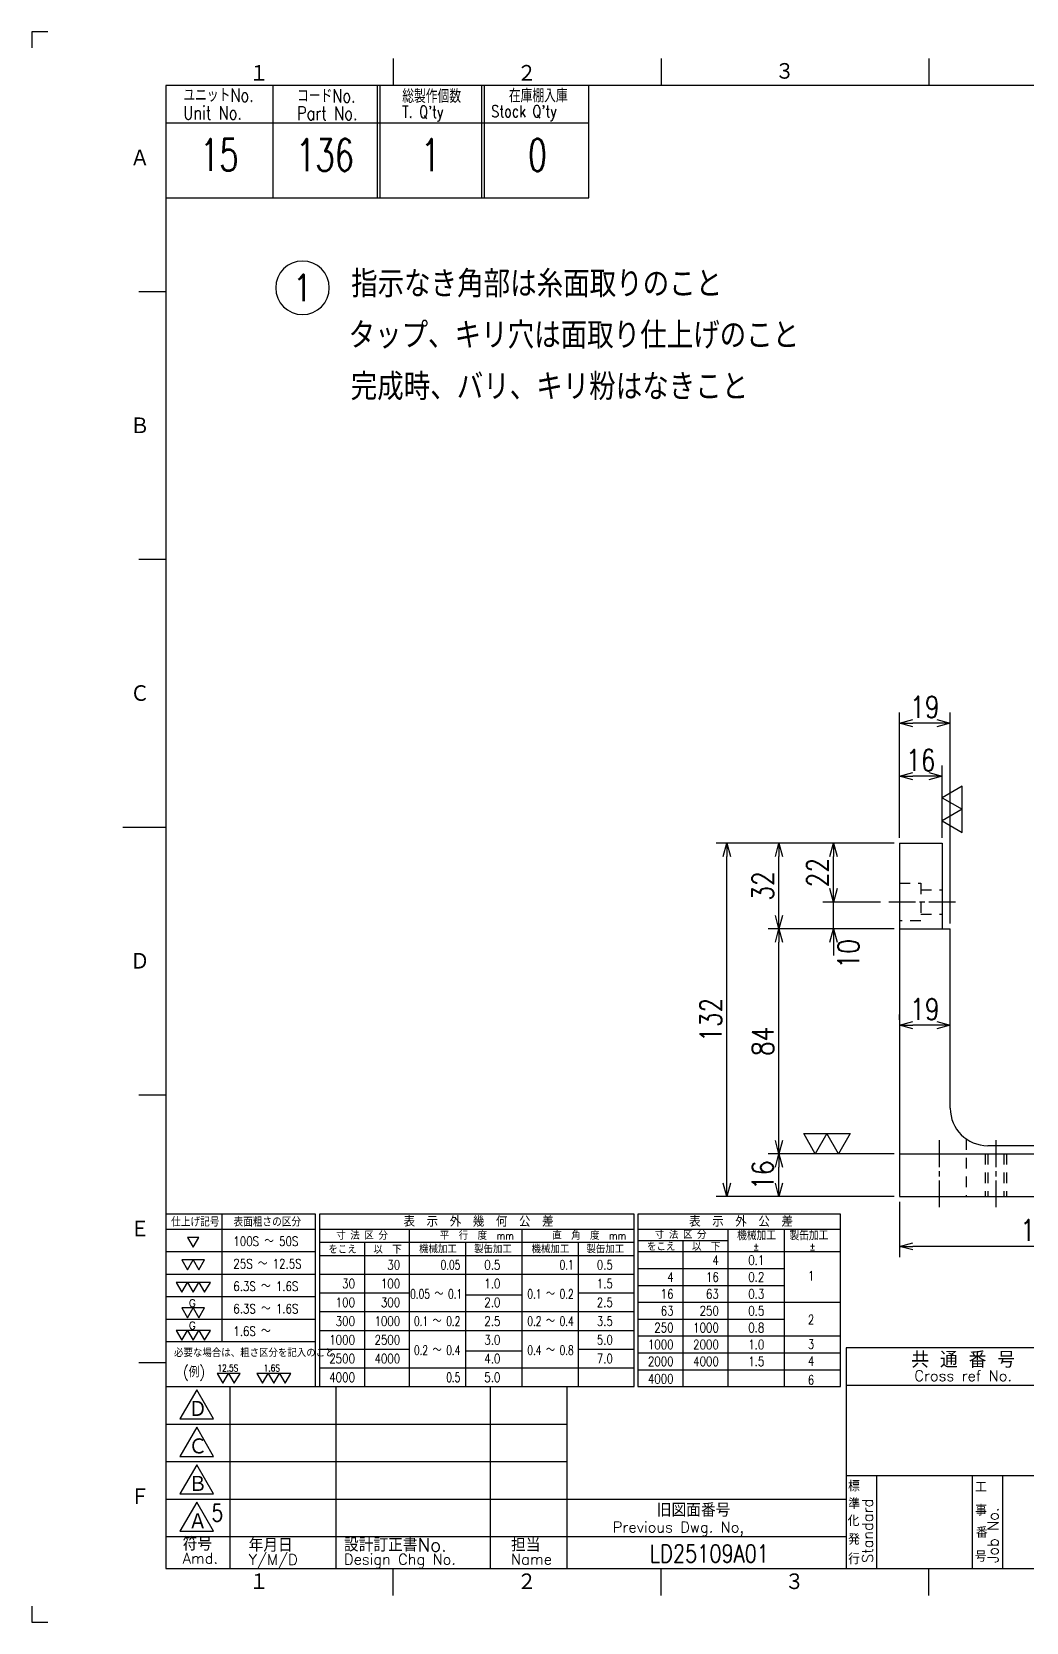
# Model space of a CAD drawing. Extents: x 0 to 840, y 0 to 594.
# Drawn here: x 0 to 371, y 0 to 594 of the extents above; entities that cross this region are included whole.
import ezdxf
from ezdxf.enums import TextEntityAlignment as Align

# ---------------------------------------------------------------- set-up
doc = ezdxf.new("R2010")
doc.units = 0
doc.header["$LTSCALE"] = 2
doc.linetypes.add('GEN7A', pattern=[7.5, 5, -0.75, 1, -0.75])
doc.linetypes.add('HIDDEN2', pattern=[3.5, 2, -1.5])
doc.layers.get('0').update_dxf_attribs({"linetype": 'CONTINUOUS'})
doc.layers.get('DEFPOINTS').update_dxf_attribs({"linetype": 'CONTINUOUS'})
for name, color, linetype in [('2', 5, 'CONTINUOUS'), ('4', 3, 'CONTINUOUS'), ('5', 3, 'CONTINUOUS'), ('6', 52, 'CONTINUOUS'), ('7A', 4, 'GEN7A'), ('8', 1, 'CONTINUOUS'), ('9', 3, 'HIDDEN2'), ('RAHM2', 1, 'CONTINUOUS')]:
    doc.layers.add(name, color=color, linetype=linetype)
doc.styles.add('DIMENSION', font='monotxt.shx', dxfattribs={"bigfont": 'bigfont.shx'})
doc.styles.get("Standard").update_dxf_attribs({"font": 'romans.shx', "width": 0.8, "bigfont": 'extfont.shx'})
doc.dimstyles.new('GEN-ISO', dxfattribs={"dimscale": 2, "dimtxt": 4, "dimasz": 2.5, "dimexe": 2, "dimexo": 1, "dimgap": 1, "dimtad": 3, "dimdec": 3, "dimrnd": 0.001, "dimdsep": 46, "dimtxsty": 'Standard', "dimblk": 'OPEN30', "dimcen": 0, "dimclrt": 52, "dimadec": 0, "dimazin": 0, "dimtp": 0.1, "dimtm": 0.1, "dimtfac": 0.6, "dimtdec": 3, "dimtmove": 2, "dimatfit": 3, "dimldrblk": 'OPEN30', "dimfxl": 1, "dimarcsym": 0})

# ---------------------------------------------------------------- blocks, each defined once
blk = doc.blocks.new('1A3ﾌﾞﾋﾝ')
at = {"layer": 'RAHM2', "color": 5, "linetype": 'Continuous'}
for p, q in [((3, 297), (0, 297)), ((0, 297), (0, 294)), ((67.5, 292), (67.5, 287)), ((117.5, 292), (117.5, 287)), ((167.5, 292), (167.5, 287)), ((410, 287), (25, 287)), ((25, 287), (25, 10)), ((104, 266), (104, 287)), ((25, 266), (64.5, 266)), ((64.5, 266), (104, 266)), ((20, 248.5), (25, 248.5)), ((20, 198.5), (25, 198.5)), ((17, 148.5), (25, 148.5)), ((20, 98.5), (25, 98.5)), ((20, 48.5), (25, 48.5)), ((25, 10), (410, 10)), ((67.5, 5), (67.5, 10)), ((117.5, 5), (117.5, 10)), ((0, 3), (0, 0)), ((0, 0), (3, 0))]:
    blk.add_line(p, q, dxfattribs=at)
at = {"layer": 'RAHM2', "color": 7, "linetype": 'Continuous'}
for p, q in [((45, 287), (45, 266)), ((64.5, 287), (64.5, 266)), ((65, 287), (65, 266)), ((84, 287), (84, 266)), ((84.5, 287), (84.5, 266)), ((25, 280), (64.5, 280)), ((64.5, 280), (104, 280)), ((25, 44), (100, 44)), ((37, 44), (37, 10)), ((56.8, 44), (56.8, 10)), ((85.6, 44), (85.6, 10)), ((100, 10), (100, 44)), ((152.05, 44.26), (410, 44.26)), ((25, 37), (100, 37)), ((25, 30), (100, 30)), ((152.05, 27.42), (410, 27.42)), ((157.77, 27.42), (157.77, 10)), ((175.59, 27.42), (175.59, 10)), ((181.3, 27.42), (181.3, 10)), ((25, 23), (100, 23)), ((100, 23), (152.05, 23)), ((25, 16), (100, 16)), ((100, 16), (152.05, 16)), ((167.5, 5), (167.5, 10))]:
    blk.add_line(p, q, dxfattribs=at)
at = {"layer": 'RAHM2', "color": 5, "linetype": 'Continuous'}
blk.add_lwpolyline([(410, 51.26), (152.05, 51.26), (152.05, 10)], dxfattribs=at)
at = {"layer": 'RAHM2', "color": 7, "linetype": 'Continuous'}
for points in [[(30.79, 43.41), (27.65, 37.97), (33.92, 37.97)], [(30.79, 36.41), (27.65, 30.97), (33.92, 30.97)], [(30.79, 29.41), (27.65, 23.97), (33.92, 23.97)], [(30.79, 22.41), (27.65, 16.97), (33.92, 16.97)]]:
    blk.add_lwpolyline(points, close=True, dxfattribs=at)
at = {"layer": 'RAHM2', "color": 5, "linetype": 'Continuous'}
blk.add_text('３', height=3.31, dxfattribs=at).set_placement((140.6, 289.58), align=Align.MIDDLE)
for s, p in [('１', (40.6, 287.58)), ('２', (90.6, 287.58)), ('Ａ', (18.36, 271.74)), ('Ｂ', (18.36, 221.74)), ('Ｃ', (18.36, 171.74)), ('Ｄ', (18.36, 121.74)), ('Ｅ', (18.36, 71.74)), ('Ｆ', (18.36, 21.74)), ('１', (40.6, 5.87)), ('２', (90.6, 5.87)), ('３', (140.6, 5.87))]:
    blk.add_text(s, height=3.31, dxfattribs=at).set_placement(p)
at = {"layer": 'RAHM2', "color": 7, "linetype": 'Continuous', "width": 0.8}
for s, height, p in [('ユニットNo.', 2.5, (28.29, 283.92)), ('コードNo.', 2.5, (49.52, 283.81)), ('総製作個数', 2.5, (69.17, 283.72)), ('在庫棚入庫', 2.5, (89.08, 283.82)), ('Unit No.', 2.5, (28.29, 280.64)), ('Part No.', 2.5, (49.52, 280.53)), ("T. Q'ty", 2.2, (69.17, 280.96)), ("Stock Q'ty", 2.2, (85.8, 281.06))]:
    blk.add_text(s, height=height, dxfattribs=at).set_placement(p)
at = {"layer": 'RAHM2', "color": 7, "linetype": 'Continuous'}
for s, height, p in [('共 通 番 号', 3, (173.93, 49.14)), ('Cross ref No.', 2, (173.93, 46.01))]:
    blk.add_text(s, height=height, dxfattribs=at).set_placement(p, align=Align.MIDDLE)
for s, height, p in [('Ｄ', 3.2, (29.23, 38.2)), ('Ｃ', 3.2, (29.23, 31.2)), ('Ｂ', 3.2, (29.23, 24.2)), ('標', 2, (152.44, 24.43)), ('工', 2, (176.15, 24.24)), ('旧図面番号', 2.5, (116.71, 19.69)), ('準', 2, (152.47, 21.11)), ('事', 2, (176.17, 19.92)), ('Ａ', 3.2, (29.23, 17.2)), ('Previous Dwg. No,', 2, (108.5, 16.75)), ('化', 2, (152.37, 17.95)), ('番', 2, (176.31, 15.76)), ('符号', 2.5, (28.17, 13.37)), ('年月日', 2.5, (40.49, 13.14)), ('設計訂正書No.', 2.5, (58.29, 13.18)), ('担当', 2.5, (89.5, 13.18)), ('発', 2, (152.46, 14.47)), ('Amd.', 2, (28.17, 10.93)), ('Y/M/D', 2, (40.49, 10.7)), ('Design Chg No.', 2, (58.29, 10.75)), ('Name', 2, (89.5, 10.75)), ('行', 2, (152.46, 10.82)), ('号', 2, (176.11, 11.28))]:
    blk.add_text(s, height=height, dxfattribs=at).set_placement(p)
for s, p in [('Standard', (157.07, 11.05)), ('Job No.', (180.5, 11.05))]:
    blk.add_text(s, height=2, rotation=90, dxfattribs=at).set_placement(p)
at = {"layer": 'RAHM2', "color": 5, "linetype": 'Continuous', "width": 0.7}
for tag, p in [('HEADER3', (35, 274.01)), ('HEADER4', (54.75, 274)), ('HEADER15', (74.49, 274)), ('HEADER16', (94.43, 274))]:
    blk.add_attdef(tag, text='', height=6, dxfattribs=at).set_placement(p, align=Align.MIDDLE)
at = {"layer": 'RAHM2', "color": 7, "linetype": 'Continuous'}
blk.add_attdef('HEADER5', text='', height=2.5, dxfattribs=at).set_placement((63.69, 267.1), align=Align.BOTTOM_RIGHT)
for tag, height, width, p in [('HEADER1', 5, 0.9, (359.12, 40.15)), ('GEN-TITLE-SCA', 4, 0.85, (261.79, 35.85)), ('HEADER2', 6, 0.9, (358.89, 31.68)), ('HEADER11', 3.2, 0.63, (46.91, 19.38)), ('HEADER9', 3.33, 0.8, (71.4, 19.2)), ('HEADER10', 3.5, 0.8, (92.57, 19.22)), ('HEADER14', 3.31, 0.8, (126.54, 12.82))]:
    blk.add_attdef(tag, text='', height=height, dxfattribs=dict(at, width=width)).set_placement(p, align=Align.MIDDLE)
at = {"layer": 'RAHM2', "color": 7, "linetype": 'Continuous', "width": 0.8}
blk.add_attdef('GEN-TITLE-DAT', text='', height=3.5, dxfattribs=at).set_placement((275.35, 34.1), align=Align.BOTTOM_LEFT)
at = {"layer": 'RAHM2', "color": 7, "linetype": 'Continuous'}
blk.add_attdef('HEADER7', text='', height=5, dxfattribs=at).set_placement((174.38, 35.8), align=Align.MIDDLE)
at = {"layer": 'RAHM2', "color": 5, "linetype": 'Continuous', "style": 'DIMENSION', "width": 1.2}
for tag, p in [('HEADER13', (213.56, 11.75)), ('HEADER12', (247.26, 11.72)), ('GEN-TITLE-DWG', (316.79, 11.74))]:
    blk.add_attdef(tag, text='', height=7.02, dxfattribs=at).set_placement(p, align=Align.BOTTOM_LEFT)
blk.add_attdef('HEADER8', text='', height=7.02, dxfattribs=at).set_placement((406.69, 11.71), align=Align.BOTTOM_RIGHT)
at = {"layer": 'RAHM2', "color": 5, "linetype": 'Continuous'}
blk.add_attdef('HEADER6', text='', height=5.8, dxfattribs=at).set_placement((207.09, 13.03), align=Align.BOTTOM_RIGHT)
blk = doc.blocks.new('GENBALLOON1')
blk.add_circle((0, 0), 5)
at = {"flags": 1}
blk.add_attdef('GEN_PARENT', text='', height=2.5, dxfattribs=at).set_placement((0, 0), align=Align.MIDDLE)
blk.add_attdef('REF_NO', text='', height=3.5).set_placement((0, 0), align=Align.MIDDLE)
at = {"color": 7, "flags": 1}
for tag, p in [('5GENINF', (6.43, 0.96)), ('6GENINF', (6.43, 0.63)), ('7GENINF', (6.43, 0.3)), ('8GENINF', (6.43, -0.04)), ('9GENINF', (6.43, -0.37)), ('3GENINF', (6.43, -2.34)), ('4GENINF', (6.43, -2.67)), ('10GENINF', (6.43, -0.7)), ('11GENINF', (6.43, -1)), ('12GENINF', (6.43, -1.34)), ('13GENINF', (6.43, -1.67)), ('14GENINF', (6.43, -2)), ('15GENINF', (6.43, -3)), ('20GENINF', (6.43, -4.7)), ('21GENINF', (6.43, -5.04)), ('22GENINF', (6.43, -5.37)), ('16GENINF', (6.43, -3.34)), ('17GENINF', (6.43, -3.7)), ('18GENINF', (6.43, -4.04)), ('19GENINF', (6.43, -4.37))]:
    blk.add_attdef(tag, p, '', height=0.2, dxfattribs=at)
blk = doc.blocks.new('_Open30')
at = {"color": 0, "linetype": 'ByBlock', "lineweight": -2}
for p, q in [((-1, 0.27), (0, 0)), ((0, 0), (-1, -0.27)), ((0, 0), (-1, 0))]:
    blk.add_line(p, q, dxfattribs=at)
blk = doc.blocks.new('*D21')
at = {"layer": '5', "color": 0, "lineweight": -2, "transparency": 16777216}
for p, q in [((324.03, 156.97), (324.03, 136.38)), ((431.03, 156.97), (431.03, 136.38)), ((426.03, 140.38), (329.03, 140.38))]:
    blk.add_line(p, q, dxfattribs=at)
at = {"layer": 'DEFPOINTS', "color": 0, "transparency": 16777216}
for p in [(324.03, 158.97), (431.03, 158.97), (324.03, 140.38)]:
    blk.add_point(p, dxfattribs=at)
at = {"layer": '5', "color": 0, "lineweight": -2, "transparency": 16777216, "xscale": 5, "yscale": 5, "zscale": 5, "rotation": 180}
blk.add_blockref('_Open30', (324.03, 140.38), dxfattribs=at)
at = {"layer": '5', "color": 0, "lineweight": -2, "transparency": 16777216, "xscale": 5, "yscale": 5, "zscale": 5}
blk.add_blockref('_Open30', (431.03, 140.38), dxfattribs=at)
at = {"layer": '5', "color": 52, "transparency": 16777216, "insert": (377.53, 146.38), "char_height": 8, "attachment_point": 5}
blk.add_mtext('107', dxfattribs=at)
blk = doc.blocks.new('*D11')
at = {"layer": '5', "color": 0, "lineweight": -2, "transparency": 16777216}
for p, q in [((324.03, 292.97), (324.03, 339.82)), ((343.03, 260.97), (343.03, 339.82)), ((338.03, 335.82), (329.03, 335.82))]:
    blk.add_line(p, q, dxfattribs=at)
at = {"layer": 'DEFPOINTS', "color": 0, "transparency": 16777216}
for p in [(324.03, 335.82), (324.03, 290.97), (343.03, 258.97)]:
    blk.add_point(p, dxfattribs=at)
at = {"layer": '5', "color": 0, "lineweight": -2, "transparency": 16777216, "xscale": 5, "yscale": 5, "zscale": 5, "rotation": 180}
blk.add_blockref('_Open30', (324.03, 335.82), dxfattribs=at)
at = {"layer": '5', "color": 0, "lineweight": -2, "transparency": 16777216, "xscale": 5, "yscale": 5, "zscale": 5}
blk.add_blockref('_Open30', (343.03, 335.82), dxfattribs=at)
at = {"layer": '5', "color": 52, "transparency": 16777216, "insert": (333.53, 341.82), "char_height": 8, "attachment_point": 5}
blk.add_mtext('19', dxfattribs=at)
blk = doc.blocks.new('*D10')
at = {"layer": '5', "color": 0, "lineweight": -2, "transparency": 16777216}
for p, q in [((324.03, 292.97), (324.03, 319.97)), ((335.03, 315.97), (329.03, 315.97)), ((340.03, 292.97), (340.03, 319.97))]:
    blk.add_line(p, q, dxfattribs=at)
at = {"layer": 'DEFPOINTS', "color": 0, "transparency": 16777216}
for p in [(324.03, 315.97), (324.03, 290.97), (340.03, 290.97)]:
    blk.add_point(p, dxfattribs=at)
at = {"layer": '5', "color": 0, "lineweight": -2, "transparency": 16777216, "xscale": 5, "yscale": 5, "zscale": 5, "rotation": 180}
blk.add_blockref('_Open30', (324.03, 315.97), dxfattribs=at)
at = {"layer": '5', "color": 0, "lineweight": -2, "transparency": 16777216, "xscale": 5, "yscale": 5, "zscale": 5}
blk.add_blockref('_Open30', (340.03, 315.97), dxfattribs=at)
at = {"layer": '5', "color": 52, "transparency": 16777216, "insert": (332.03, 321.97), "char_height": 8, "attachment_point": 5}
blk.add_mtext('16', dxfattribs=at)
blk = doc.blocks.new('*D17')
at = {"layer": '5', "color": 0, "lineweight": -2, "transparency": 16777216}
for p, q in [((322.03, 290.97), (255.6, 290.97)), ((259.6, 163.97), (259.6, 285.97)), ((322.03, 158.97), (255.6, 158.97))]:
    blk.add_line(p, q, dxfattribs=at)
at = {"layer": 'DEFPOINTS', "color": 0, "transparency": 16777216}
for p in [(259.6, 290.97), (324.03, 290.97), (324.03, 158.97)]:
    blk.add_point(p, dxfattribs=at)
at = {"layer": '5', "color": 0, "lineweight": -2, "transparency": 16777216, "xscale": 5, "yscale": 5, "zscale": 5}
for p, rotation in [((259.6, 290.97), 90), ((259.6, 158.97), 270)]:
    blk.add_blockref('_Open30', p, dxfattribs=dict(at, rotation=rotation))
at = {"layer": '5', "color": 52, "transparency": 16777216, "insert": (253.6, 224.97), "char_height": 8, "attachment_point": 5, "rotation": 90}
blk.add_mtext('132', dxfattribs=at)
blk = doc.blocks.new('*D16')
at = {"layer": '5', "color": 0, "lineweight": -2, "transparency": 16777216}
for p, q in [((322.03, 174.97), (275.07, 174.97)), ((279.07, 163.97), (279.07, 169.97)), ((322.03, 158.97), (275.07, 158.97))]:
    blk.add_line(p, q, dxfattribs=at)
at = {"layer": 'DEFPOINTS', "color": 0, "transparency": 16777216}
for p in [(279.07, 174.97), (324.03, 174.97), (324.03, 158.97)]:
    blk.add_point(p, dxfattribs=at)
at = {"layer": '5', "color": 0, "lineweight": -2, "transparency": 16777216, "xscale": 5, "yscale": 5, "zscale": 5}
for p, rotation in [((279.07, 174.97), 90), ((279.07, 158.97), 270)]:
    blk.add_blockref('_Open30', p, dxfattribs=dict(at, rotation=rotation))
at = {"layer": '5', "color": 52, "transparency": 16777216, "insert": (273.07, 166.97), "char_height": 8, "attachment_point": 5, "rotation": 90}
blk.add_mtext('16', dxfattribs=at)
blk = doc.blocks.new('*D15')
at = {"layer": '5', "color": 0, "lineweight": -2, "transparency": 16777216}
for p, q in [((322.03, 258.97), (275.07, 258.97)), ((279.07, 179.97), (279.07, 253.97)), ((322.03, 174.97), (275.07, 174.97))]:
    blk.add_line(p, q, dxfattribs=at)
at = {"layer": 'DEFPOINTS', "color": 0, "transparency": 16777216}
for p in [(279.07, 258.97), (324.03, 258.97), (324.03, 174.97)]:
    blk.add_point(p, dxfattribs=at)
at = {"layer": '5', "color": 0, "lineweight": -2, "transparency": 16777216, "xscale": 5, "yscale": 5, "zscale": 5}
for p, rotation in [((279.07, 258.97), 90), ((279.07, 174.97), 270)]:
    blk.add_blockref('_Open30', p, dxfattribs=dict(at, rotation=rotation))
at = {"layer": '5', "color": 52, "transparency": 16777216, "insert": (273.07, 216.97), "char_height": 8, "attachment_point": 5, "rotation": 90}
blk.add_mtext('84', dxfattribs=at)
blk = doc.blocks.new('*D14')
at = {"layer": '5', "color": 0, "lineweight": -2, "transparency": 16777216}
for p, q in [((322.03, 290.97), (275.07, 290.97)), ((279.07, 263.97), (279.07, 285.97)), ((320.03, 258.97), (275.07, 258.97))]:
    blk.add_line(p, q, dxfattribs=at)
at = {"layer": 'DEFPOINTS', "color": 0, "transparency": 16777216}
for p in [(279.07, 290.97), (324.03, 290.97), (322.03, 258.97)]:
    blk.add_point(p, dxfattribs=at)
at = {"layer": '5', "color": 0, "lineweight": -2, "transparency": 16777216, "xscale": 5, "yscale": 5, "zscale": 5}
for p, rotation in [((279.07, 290.97), 90), ((279.07, 258.97), 270)]:
    blk.add_blockref('_Open30', p, dxfattribs=dict(at, rotation=rotation))
at = {"layer": '5', "color": 52, "transparency": 16777216, "insert": (273.07, 274.97), "char_height": 8, "attachment_point": 5, "rotation": 90}
blk.add_mtext('32', dxfattribs=at)
blk = doc.blocks.new('*D13')
at = {"layer": '5', "color": 0, "lineweight": -2, "transparency": 16777216}
for p, q in [((299.46, 273.97), (299.46, 278.97)), ((315.03, 268.97), (295.46, 268.97)), ((299.46, 258.97), (299.46, 268.97)), ((322.03, 258.97), (295.46, 258.97)), ((299.46, 253.97), (299.46, 248.97))]:
    blk.add_line(p, q, dxfattribs=at)
at = {"layer": 'DEFPOINTS', "color": 0, "transparency": 16777216}
for p in [(299.46, 268.97), (317.03, 268.97), (324.03, 258.97)]:
    blk.add_point(p, dxfattribs=at)
at = {"layer": '5', "color": 0, "lineweight": -2, "transparency": 16777216, "xscale": 5, "yscale": 5, "zscale": 5}
for p, rotation in [((299.46, 268.97), 270), ((299.46, 258.97), 90)]:
    blk.add_blockref('_Open30', p, dxfattribs=dict(at, rotation=rotation))
at = {"layer": '5', "color": 52, "transparency": 16777216, "insert": (305.03, 249.64), "char_height": 8, "attachment_point": 5, "rotation": 90}
blk.add_mtext('10', dxfattribs=at)
blk = doc.blocks.new('*D18')
at = {"layer": '5', "color": 0, "lineweight": -2, "transparency": 16777216}
for p, q in [((324.03, 224.97), (324.03, 226.97)), ((343.03, 224.97), (343.03, 226.97)), ((338.03, 222.97), (329.03, 222.97))]:
    blk.add_line(p, q, dxfattribs=at)
at = {"layer": 'DEFPOINTS', "color": 0, "transparency": 16777216}
for p in [(324.03, 222.97), (324.03, 222.97), (343.03, 222.97)]:
    blk.add_point(p, dxfattribs=at)
at = {"layer": '5', "color": 0, "lineweight": -2, "transparency": 16777216, "xscale": 5, "yscale": 5, "zscale": 5, "rotation": 180}
blk.add_blockref('_Open30', (324.03, 222.97), dxfattribs=at)
at = {"layer": '5', "color": 0, "lineweight": -2, "transparency": 16777216, "xscale": 5, "yscale": 5, "zscale": 5}
blk.add_blockref('_Open30', (343.03, 222.97), dxfattribs=at)
at = {"layer": '5', "color": 52, "transparency": 16777216, "insert": (333.53, 228.97), "char_height": 8, "attachment_point": 5}
blk.add_mtext('19', dxfattribs=at)
blk = doc.blocks.new('*D12')
at = {"layer": '5', "color": 0, "lineweight": -2, "transparency": 16777216}
for p, q in [((322.03, 290.97), (295.46, 290.97)), ((299.46, 273.97), (299.46, 285.97)), ((317.03, 268.97), (295.46, 268.97))]:
    blk.add_line(p, q, dxfattribs=at)
at = {"layer": 'DEFPOINTS', "color": 0, "transparency": 16777216}
for p in [(299.46, 290.97), (324.03, 290.97), (319.03, 268.97)]:
    blk.add_point(p, dxfattribs=at)
at = {"layer": '5', "color": 0, "lineweight": -2, "transparency": 16777216, "xscale": 5, "yscale": 5, "zscale": 5}
for p, rotation in [((299.46, 290.97), 90), ((299.46, 268.97), 270)]:
    blk.add_blockref('_Open30', p, dxfattribs=dict(at, rotation=rotation))
at = {"layer": '5', "color": 52, "transparency": 16777216, "insert": (293.46, 279.97), "char_height": 8, "attachment_point": 5, "rotation": 90}
blk.add_mtext('22', dxfattribs=at)
blk = doc.blocks.new('A$C2A7F1BD4')
for p, q in [((10.5, 32.2), (10.5, 8.4)), ((0, 29.4), (28, 29.4)), ((28.7, 29.4), (87.5, 29.4)), ((28.7, 26.95), (87.5, 26.95)), ((37.1, 26.95), (37.1, 0)), ((45.5, 29.4), (45.5, 0)), ((56, 26.95), (56, 0)), ((66.5, 29.4), (66.5, 0)), ((77, 26.95), (77, 0)), ((88.2, 29.4), (126, 29.4)), ((88.2, 27.3), (105, 27.3)), ((96.6, 27.3), (96.6, 0)), ((105, 29.4), (105, 0)), ((115.5, 29.4), (115.5, 0)), ((28.7, 24.5), (87.5, 24.5)), ((88.2, 25.2), (126, 25.2)), ((0, 8.4), (28, 8.4))]:
    blk.add_line(p, q)
for points in [[(5.16, 26.02), (6.22, 27.86), (4.1, 27.86), (5.16, 26.02)], [(4.1, 21.82), (5.16, 23.66), (3.04, 23.66), (4.1, 21.82)], [(6.22, 21.82), (7.28, 23.66), (5.16, 23.66), (6.22, 21.82)], [(3.04, 17.62), (4.1, 19.46), (1.98, 19.46), (3.04, 17.62)], [(5.16, 17.62), (6.22, 19.46), (4.1, 19.46), (5.16, 17.62)], [(7.28, 17.62), (8.35, 19.46), (6.22, 19.46), (7.28, 17.62)], [(4.1, 12.86), (5.16, 14.69), (3.04, 14.69), (4.1, 12.86)], [(6.22, 12.86), (7.28, 14.69), (5.16, 14.69), (6.22, 12.86)], [(3.04, 8.66), (4.1, 10.49), (1.98, 10.49), (3.04, 8.66)], [(5.16, 8.66), (6.22, 10.49), (4.1, 10.49), (5.16, 8.66)], [(7.28, 8.66), (8.35, 10.49), (6.22, 10.49), (7.28, 8.66)], [(10.7, 0.61), (11.76, 2.45), (9.63, 2.45), (10.7, 0.61)], [(12.82, 0.61), (13.88, 2.45), (11.76, 2.45), (12.82, 0.61)], [(18.07, 0.61), (19.13, 2.45), (17.01, 2.45), (18.07, 0.61)], [(20.19, 0.61), (21.26, 2.45), (19.13, 2.45), (20.19, 0.61)], [(22.32, 0.61), (23.38, 2.45), (21.26, 2.45), (22.32, 0.61)]]:
    blk.add_lwpolyline(points, close=True)
at = {"layer": '2'}
for points in [[(0, 0), (28, 0), (28, 32.2), (0, 32.2)], [(28.7, 0), (87.5, 0), (87.5, 32.2), (28.7, 32.2)], [(88.2, 0), (126, 0), (126, 32.2), (88.2, 32.2)]]:
    blk.add_lwpolyline(points, close=True, dxfattribs=at)
at = {"layer": '4'}
for p, q in [((0, 25.2), (28, 25.2)), ((0, 21), (28, 21)), ((28.7, 21), (87.5, 21)), ((88.2, 22.05), (115.5, 22.05)), ((88.2, 18.9), (115.5, 18.9)), ((0, 16.8), (28, 16.8)), ((28.7, 17.5), (45.5, 17.5)), ((56, 17.15), (66.5, 17.15)), ((77, 17.5), (87.5, 17.5)), ((88.2, 15.75), (126, 15.75)), ((0, 12.6), (28, 12.6)), ((28.7, 14), (87.5, 14)), ((88.2, 12.6), (115.5, 12.6)), ((28.7, 10.5), (87.5, 10.5)), ((88.2, 9.45), (126, 9.45)), ((28.7, 7), (45.5, 7)), ((56, 6.65), (66.5, 6.65)), ((77, 7), (87.5, 7)), ((88.2, 6.3), (126, 6.3)), ((28.7, 3.5), (87.5, 3.5)), ((88.2, 3.15), (126, 3.15))]:
    blk.add_line(p, q, dxfattribs=at)
at = {"width": 0.9}
for s, height, p in [('仕上げ記号', 1.54, (5.53, 29.91)), ('表面粗さの区分', 1.54, (18.98, 29.91)), ('寸 法 区 分', 1.4, (36.67, 27.45)), ('平\u3000行\u3000度\u3000mm', 1.4, (58.11, 27.45)), ('直\u3000角\u3000度\u3000mm', 1.4, (79.11, 27.45)), ('をこえ', 1.4, (92.54, 25.38)), ('寸 法 区 分', 1.4, (96.17, 27.62)), ('以\u3000下', 1.4, (100.94, 25.38)), ('機械加工', 1.61, (110.35, 27.35)), ('製缶加工', 1.61, (120.13, 27.35)), ('をこえ', 1.4, (33.04, 24.85)), ('以\u3000下', 1.4, (41.44, 24.85)), ('機械加工', 1.4, (50.85, 24.93)), ('製缶加工', 1.4, (61.11, 24.93)), ('機械加工', 1.4, (71.85, 24.93)), ('製缶加工', 1.4, (82.11, 24.93)), ('%%P', 1.4, (110.27, 25.48)), ('%%P', 1.4, (120.77, 25.48))]:
    blk.add_text(s, height=height, dxfattribs=at).set_placement(p, align=Align.CENTER)
for s, p in [('表\u3000示\u3000外\u3000幾\u3000何\u3000公\u3000差', (58.43, 29.86)), ('表\u3000示\u3000外\u3000公\u3000差', (107.45, 29.86))]:
    blk.add_text(s, height=1.96).set_placement(p, align=Align.CENTER)
for s, height, width, p in [('100S ～ 50S', 1.75, 0.8, (12.64, 26.26)), ('25S ～ 12.5S', 1.75, 0.8, (12.64, 22.06)), ('0.1', 1.75, 0.8, (108.79, 22.73)), ('0.2', 1.75, 0.8, (108.79, 19.58)), ('1', 1.75, 0.8, (119.92, 19.81)), ('6.3S ～ 1.6S', 1.75, 0.8, (12.64, 17.86)), ('0.3', 1.75, 0.8, (108.79, 16.43)), ('6.3S ～ 1.6S', 1.75, 0.8, (12.64, 13.66)), ('0.5', 1.75, 0.8, (108.79, 13.28)), ('2', 1.75, 0.8, (119.92, 11.65)), ('1.6S ～ ', 1.75, 0.8, (12.64, 9.46)), ('0.8', 1.75, 0.8, (108.79, 10.13)), ('必要な場合は、粗さ区分を記入のこと', 1.4, 0.9, (1.56, 5.54)), ('1.0', 1.75, 0.8, (108.79, 6.98)), ('3', 1.75, 0.8, (119.92, 7.04)), ('(例)', 2, 0.9, (3.23, 1.73)), ('12.5S', 1.26, 0.8, (9.67, 2.83)), ('1.6S', 1.26, 0.8, (18.32, 2.83)), ('1.5', 1.75, 0.8, (108.79, 3.83)), ('4', 1.75, 0.8, (119.92, 3.89)), ('6', 1.75, 0.8, (119.92, 0.39))]:
    blk.add_text(s, height=height, dxfattribs=dict(width=width)).set_placement(p)
for s, width, p in [('4', 0.8, (103.3, 22.73)), ('30', 0.8, (43.8, 21.85)), ('0.05', 0.7, (55.02, 21.85)), ('0.5', 0.8, (62.51, 21.85)), ('0.1', 0.7, (76.19, 21.85)), ('0.5', 0.8, (83.51, 21.85)), ('4', 0.8, (94.85, 19.58)), ('16', 0.8, (103.3, 19.58)), ('30', 0.8, (35.35, 18.35)), ('100', 0.8, (43.8, 18.35)), ('0.05 ～ 0.1', 0.7, (55.36, 16.42)), ('1.0', 0.8, (62.51, 18.35)), ('0.1 ～ 0.2', 0.7, (76.19, 16.42)), ('1.5', 0.8, (83.51, 18.35)), ('16', 0.8, (94.85, 16.43)), ('63', 0.8, (103.3, 16.43)), ('100', 0.8, (35.35, 14.85)), ('300', 0.8, (43.8, 14.85)), ('2.0', 0.8, (62.51, 14.85)), ('2.5', 0.8, (83.51, 14.85)), ('63', 0.8, (94.85, 13.28)), ('250', 0.8, (103.3, 13.28)), ('300', 0.8, (35.35, 11.35)), ('1000', 0.8, (43.8, 11.35)), ('0.1 ～ 0.2', 0.7, (55.02, 11.35)), ('2.5', 0.8, (62.51, 11.35)), ('0.2 ～ 0.4', 0.7, (76.19, 11.35)), ('3.5', 0.8, (83.51, 11.35)), ('1000', 0.8, (35.35, 7.85)), ('2500', 0.8, (43.8, 7.85)), ('3.0', 0.8, (62.51, 7.85)), ('5.0', 0.8, (83.51, 7.85)), ('250', 0.8, (94.85, 10.13)), ('1000', 0.8, (103.3, 10.13)), ('2500', 0.8, (35.35, 4.35)), ('4000', 0.8, (43.8, 4.35)), ('0.2 ～ 0.4', 0.7, (55.02, 5.93)), ('4.0', 0.8, (62.51, 4.35)), ('0.4 ～ 0.8', 0.7, (76.19, 5.93)), ('7.0', 0.8, (83.51, 4.35)), ('1000', 0.8, (94.85, 6.98)), ('2000', 0.8, (103.3, 6.98)), ('2000', 0.8, (94.85, 3.83)), ('4000', 0.8, (103.3, 3.83)), ('4000', 0.8, (35.35, 0.85)), ('0.5', 0.7, (55.02, 0.85)), ('5.0', 0.8, (62.51, 0.85)), ('4000', 0.8, (94.85, 0.58))]:
    blk.add_text(s, height=1.75, dxfattribs=dict(width=width)).set_placement(p, align=Align.RIGHT)
for p in [(5.6, 14.89), (5.6, 10.69)]:
    blk.add_text('G', height=1.4).set_placement(p, align=Align.RIGHT)

msp = doc.modelspace()

# ---------------------------------------------------------------- linework, layer by layer
at = {"layer": '2'}
for p, q in [((324.034, 290.9729), (324.034, 158.9729)), ((324.034, 290.9729), (340.034, 290.9729)), ((340.034, 290.9729), (340.034, 258.9729)), ((324.034, 258.9729), (343.034, 258.9729)), ((343.034, 191.9729), (343.034, 258.9729)), ((324.034, 174.9729), (431.034, 174.9729)), ((431.034, 177.9729), (357.034, 177.9729)), ((324.034, 158.9729), (431.034, 158.9729))]:
    msp.add_line(p, q, dxfattribs=at)
msp.add_arc((357.034, 191.9729), 14, 180, 270, dxfattribs=at)
at = {"layer": '7A'}
for p, q in [((345.034, 268.9729), (319.034, 268.9729)), ((338.8835, 179.9729), (338.8835, 153.9729)), ((360.034, 179.9729), (360.034, 153.9729))]:
    msp.add_line(p, q, dxfattribs=at)
at = {"layer": '8'}
for points in [[(340.034, 307.9494), (347.534, 303.6194), (347.534, 312.2794), (340.034, 307.9494)], [(340.034, 299.2894), (347.534, 294.9594), (347.534, 303.6194), (340.034, 299.2894)], [(292.6155, 174.9729), (288.2855, 182.4729), (296.9455, 182.4729), (292.6155, 174.9729)], [(301.2755, 174.9729), (296.9455, 182.4729), (305.6055, 182.4729), (301.2755, 174.9729)]]:
    msp.add_lwpolyline(points, close=True, dxfattribs=at)
at = {"layer": '9'}
for p, q in [((324.034, 275.9729), (332.034, 275.9729)), ((332.034, 275.9729), (332.034, 261.9729)), ((332.034, 273.4729), (340.034, 273.4729)), ((332.034, 261.9729), (324.034, 261.9729)), ((332.034, 264.4729), (340.034, 264.4729)), ((349.034, 180.4838), (349.034, 158.9729)), ((356.034, 174.9729), (356.034, 158.9729)), ((357.034, 174.9729), (357.034, 158.9729)), ((363.034, 174.9729), (363.034, 158.9729)), ((364.034, 174.9729), (364.034, 158.9729))]:
    msp.add_line(p, q, dxfattribs=at)

# ---------------------------------------------------------------- block references
at = {"layer": '2'}
ref = msp.add_blockref('1A3ﾌﾞﾋﾝ', (0, 0), dxfattribs=dict(at, xscale=2, yscale=2, zscale=2))
ref.add_attrib('HEADER3', '15', dxfattribs={"layer": 'RAHM2', "color": 5, "linetype": 'Continuous', "height": 12, "width": 0.7}).set_placement((70.0078, 548.0139), align=Align.MIDDLE)
ref.add_attrib('HEADER4', '136', dxfattribs={"layer": 'RAHM2', "color": 5, "linetype": 'Continuous', "height": 12, "width": 0.7}).set_placement((109.5079, 548), align=Align.MIDDLE)
ref.add_attrib('HEADER14', 'LD25109A01', dxfattribs={"layer": 'RAHM2', "color": 7, "linetype": 'Continuous', "height": 6.622, "width": 0.8}).set_placement((253.0731, 25.6309), align=Align.MIDDLE)
ref.add_attrib('HEADER15', '1', dxfattribs={"layer": 'RAHM2', "color": 5, "linetype": 'Continuous', "height": 12, "width": 0.7}).set_placement((148.978, 548), align=Align.MIDDLE)
ref.add_attrib('HEADER16', '0', dxfattribs={"layer": 'RAHM2', "color": 5, "linetype": 'Continuous', "height": 12, "width": 0.7}).set_placement((188.8613, 548), align=Align.MIDDLE)
at = {"layer": '5'}
ref = msp.add_blockref('GENBALLOON1', (101.1066, 498.3912), dxfattribs=dict(at, xscale=-2, yscale=2, zscale=2))
ref.add_attrib('REF_NO', '1', dxfattribs={"color": 7, "height": 10, "width": 0.9}).set_placement((101.1066, 498.3912), align=Align.MIDDLE_CENTER)
at = {"layer": '6', "xscale": 2, "yscale": 2, "zscale": 2}
msp.add_blockref('A$C2A7F1BD4', (50, 88), dxfattribs=at)

# ---------------------------------------------------------------- texts
at = {"color": 52, "insert": (69.3144, 40.8348), "char_height": 6.4, "attachment_point": 5}
msp.add_mtext('5', dxfattribs=at)
at = {"layer": '6', "width": 0.9}
for s, p in [('指示なき角部は糸面取りのこと', (119.2558, 494.8173)), ('タップ、キリ穴は面取り仕上げのこと', (118.3132, 475.6173)), ('完成時、バリ、キリ粉はなきこと', (119.1095, 456.4173))]:
    msp.add_text(s, height=10, dxfattribs=at).set_placement(p)

# ---------------------------------------------------------------- dimensions: what is measured, and where the dimension line sits
at = {"layer": '5'}
for base, p1, p2, picture, middle in [((324.034, 335.817), (343.034, 258.9729), (324.034, 290.9729), '*D11', (333.534, 341.817)), ((324.034, 315.9729), (340.034, 290.9729), (324.034, 290.9729), '*D10', (332.034, 321.9729)), ((324.034, 222.9729), (343.034, 222.9729), (324.034, 222.9729), '*D18', (333.534, 228.9729)), ((324.034, 140.3774), (431.034, 158.9729), (324.034, 158.9729), '*D21', (377.534, 146.3774))]:
    dim = msp.add_linear_dim(base=base, p1=p1, p2=p2, dimstyle='GEN-ISO', dxfattribs=at)
    dim.commit()
    dim.dimension.update_dxf_attribs({"geometry": picture, "text_midpoint": middle})
for base, p1, p2, picture, middle in [((259.5961, 290.9729), (324.034, 158.9729), (324.034, 290.9729), '*D17', (253.5961, 224.9729)), ((279.0661, 290.9729), (322.034, 258.9729), (324.034, 290.9729), '*D14', (273.0661, 274.9729)), ((299.4633, 290.9729), (319.034, 268.9729), (324.034, 290.9729), '*D12', (293.4633, 279.9729)), ((279.0661, 258.9729), (324.034, 174.9729), (324.034, 258.9729), '*D15', (273.0661, 216.9729)), ((279.0661, 174.9729), (324.034, 158.9729), (324.034, 174.9729), '*D16', (273.0661, 166.9729))]:
    dim = msp.add_linear_dim(base=base, p1=p1, p2=p2, angle=270, dimstyle='GEN-ISO', dxfattribs=at)
    dim.commit()
    dim.dimension.update_dxf_attribs({"geometry": picture, "text_midpoint": middle})
dim = msp.add_linear_dim(base=(299.4633, 268.9729), p1=(324.034, 258.9729), p2=(317.034, 268.9729), angle=270, dimstyle='GEN-ISO', dxfattribs=at)
dim.commit()
dim.dimension.update_dxf_attribs({"geometry": '*D13', "text_midpoint": (305.0261, 249.6382), "dimtype": 160})

doc.saveas('drawing.dxf')
